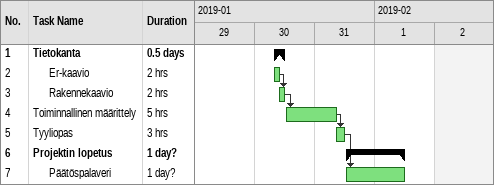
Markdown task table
| ID | Level | Task | Duration | Start | Finish | Predecessors |
|---|---|---|---|---|---|---|
| 1 | 1 | **Tietokanta** | 0.5d | 2019-01-30 | 2019-01-30 |  |
| 2 | 2 | Er-kaavio | 2h | 2019-01-30 | 2019-01-30 |  |
| 3 | 2 | Rakennekaavio | 2h | 2019-01-30 | 2019-01-30 | 2 |
| 4 | 1 | Toiminnallinen määrittely | 5h | 2019-01-30 | 2019-01-31 | 3 |
| 5 | 1 | Tyyliopas | 3h | 2019-01-31 | 2019-01-31 | 4 |
| 6 | 1 | **Projektin lopetus** | 1d? | 2019-01-31 | 2019-02-01 |  |
| 7 | 2 | Päätöspalaveri | 1d? | 2019-01-31 | 2019-02-01 | 5 |
